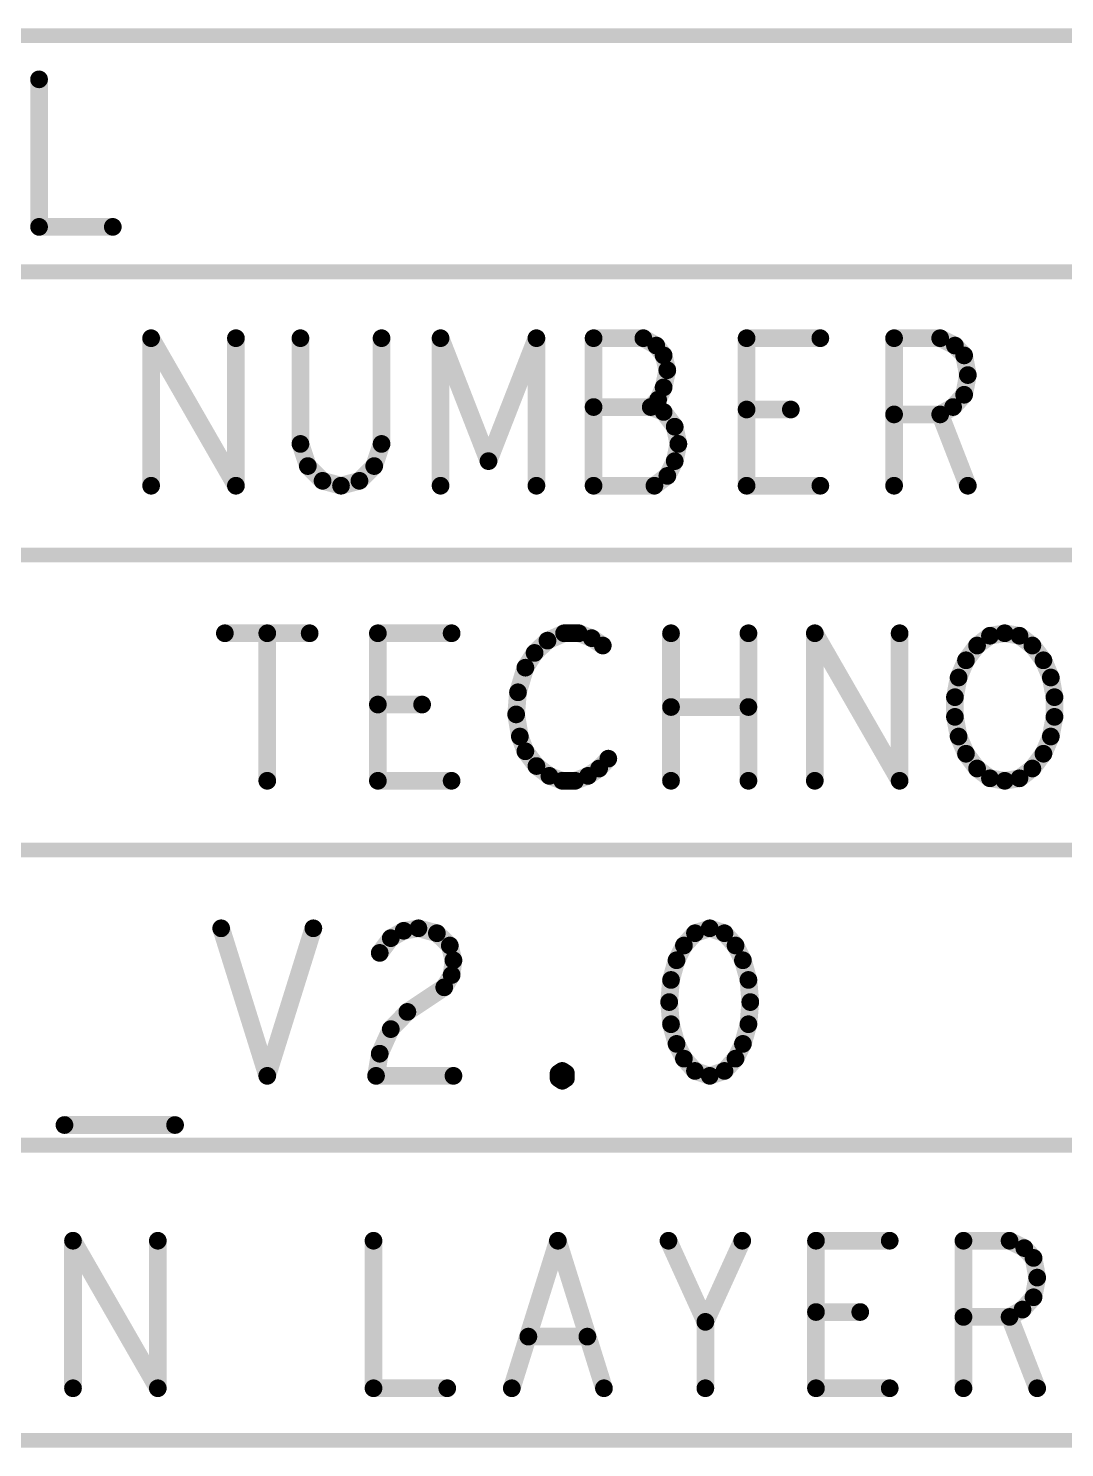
# Model space of a CAD drawing. Extents: x -14.2 to 19.9, y -5.2 to 16.9.
# Drawn here: x 2.895 to 3.598, y -2.005 to -1.043 of the extents above; entities that cross this region are included whole.
import ezdxf

# ---------------------------------------------------------------- set-up
doc = ezdxf.new("R2010")
doc.units = 0
doc.layers.get('0').update_dxf_attribs({"linetype": 'CONTINUOUS'})
doc.layers.add('FAB', color=2, linetype='CONTINUOUS')

# ---------------------------------------------------------------- blocks, each defined once
blk = doc.blocks.new('ROUND_3')
at = {"const_width": 0.006}
blk.add_lwpolyline([(-0.003, 0, 1), (0.003, 0, 1)], format="xyb", close=True, dxfattribs=at)

msp = doc.modelspace()

# ---------------------------------------------------------------- linework, layer by layer
at = {"layer": 'FAB'}
for points, const_width in [([(0.57442, -1.04846), (4.72942, -1.04846)], 0.01), ([(2.9022, -1.078), (2.9022, -1.178)], 0.012), ([(2.9022, -1.178), (2.9522, -1.178)], 0.012), ([(0.57442, -1.20846), (4.72942, -1.20846)], 0.01), ([(2.97817, -1.35346), (2.97817, -1.25346)], 0.012), ([(2.97817, -1.25346), (3.03567, -1.35346)], 0.012), ([(3.03567, -1.35346), (3.03567, -1.25346)], 0.012), ([(3.07942, -1.25346), (3.07942, -1.32513)], 0.012), ([(3.13442, -1.32513), (3.13442, -1.25346)], 0.012), ([(3.17442, -1.35346), (3.17442, -1.25346)], 0.012), ([(3.17442, -1.25346), (3.20692, -1.33679)], 0.012), ([(3.20692, -1.33679), (3.23942, -1.25346)], 0.012), ([(3.23942, -1.25346), (3.23942, -1.35346)], 0.012), ([(3.31192, -1.25346), (3.27817, -1.25346)], 0.012), ([(3.27817, -1.25346), (3.27817, -1.35346)], 0.012), ([(3.32067, -1.25846), (3.31192, -1.25346)], 0.012), ([(3.38192, -1.35346), (3.38192, -1.25346)], 0.012), ([(3.38192, -1.25346), (3.43192, -1.25346)], 0.012), ([(3.48192, -1.35346), (3.48192, -1.25346)], 0.012), ([(3.48192, -1.25346), (3.51317, -1.25346)], 0.012), ([(3.51317, -1.25346), (3.52317, -1.25846)], 0.012), ([(3.32567, -1.26513), (3.32067, -1.25846)], 0.012), ([(3.32817, -1.27513), (3.32567, -1.26513)], 0.012), ([(3.52317, -1.25846), (3.52942, -1.26513)], 0.012), ([(3.52942, -1.26513), (3.53192, -1.27846)], 0.012), ([(3.32567, -1.2868), (3.32817, -1.27513)], 0.012), ([(3.53192, -1.27846), (3.52942, -1.29179)], 0.012), ([(3.32192, -1.29513), (3.32567, -1.2868)], 0.012), ([(3.52942, -1.29179), (3.52192, -1.30013)], 0.012), ([(3.31692, -1.30013), (3.27817, -1.30013)], 0.012), ([(3.31692, -1.30013), (3.32192, -1.29513)], 0.012), ([(3.32567, -1.30346), (3.31692, -1.30013)], 0.012), ([(3.33317, -1.31346), (3.32567, -1.30346)], 0.012), ([(3.41192, -1.30179), (3.38192, -1.30179)], 0.012), ([(3.52192, -1.30013), (3.51317, -1.30513)], 0.012), ([(3.33567, -1.32513), (3.33317, -1.31346)], 0.012), ([(3.51317, -1.30513), (3.48192, -1.30513)], 0.012), ([(3.51317, -1.30513), (3.53192, -1.35346)], 0.012), ([(3.07942, -1.32513), (3.08442, -1.34013)], 0.012), ([(3.12942, -1.34013), (3.13442, -1.32513)], 0.012), ([(3.33317, -1.33679), (3.33567, -1.32513)], 0.012), ([(3.08442, -1.34013), (3.09442, -1.35013)], 0.012), ([(3.11942, -1.35013), (3.12942, -1.34013)], 0.012), ([(3.32817, -1.34679), (3.33317, -1.33679)], 0.012), ([(3.09442, -1.35013), (3.10692, -1.35346)], 0.012), ([(3.10692, -1.35346), (3.11942, -1.35013)], 0.012), ([(3.31942, -1.35346), (3.32817, -1.34679)], 0.012), ([(3.27817, -1.35346), (3.31942, -1.35346)], 0.012), ([(3.43192, -1.35346), (3.38192, -1.35346)], 0.012), ([(0.57442, -1.40046), (4.72942, -1.40046)], 0.01), ([(3.02817, -1.45346), (3.08567, -1.45346)], 0.012), ([(3.05692, -1.45346), (3.05692, -1.55346)], 0.012), ([(3.13192, -1.55346), (3.13192, -1.45346)], 0.012), ([(3.13192, -1.45346), (3.18192, -1.45346)], 0.012), ([(3.24692, -1.45846), (3.23817, -1.46679)], 0.012), ([(3.25817, -1.45346), (3.24692, -1.45846)], 0.012), ([(3.26817, -1.45346), (3.25817, -1.45346)], 0.012), ([(3.27692, -1.45679), (3.26817, -1.45346)], 0.012), ([(3.28442, -1.46179), (3.27692, -1.45679)], 0.012), ([(3.33067, -1.55346), (3.33067, -1.45346)], 0.012), ([(3.38317, -1.45346), (3.38317, -1.55346)], 0.012), ([(3.42817, -1.55346), (3.42817, -1.45346)], 0.012), ([(3.42817, -1.45346), (3.48567, -1.55346)], 0.012), ([(3.48567, -1.55346), (3.48567, -1.45346)], 0.012), ([(3.53817, -1.46179), (3.54692, -1.45513)], 0.012), ([(3.54692, -1.45513), (3.55692, -1.45346)], 0.012), ([(3.55692, -1.45346), (3.56692, -1.45513)], 0.012), ([(3.56692, -1.45513), (3.57567, -1.46179)], 0.012), ([(3.23817, -1.46679), (3.23192, -1.47679)], 0.012), ([(3.53067, -1.47179), (3.53817, -1.46179)], 0.012), ([(3.57567, -1.46179), (3.58317, -1.47179)], 0.012), ([(3.23192, -1.47679), (3.22692, -1.49346)], 0.012), ([(3.52567, -1.48346), (3.53067, -1.47179)], 0.012), ([(3.58317, -1.47179), (3.58817, -1.48346)], 0.012), ([(3.52317, -1.49679), (3.52567, -1.48346)], 0.012), ([(3.58817, -1.48346), (3.59067, -1.49679)], 0.012), ([(3.22692, -1.49346), (3.22567, -1.50846)], 0.012), ([(3.52317, -1.51013), (3.52317, -1.49679)], 0.012), ([(3.59067, -1.49679), (3.59067, -1.51013)], 0.012), ([(3.16192, -1.50179), (3.13192, -1.50179)], 0.012), ([(3.38317, -1.50346), (3.33067, -1.50346)], 0.012), ([(3.22567, -1.50846), (3.22817, -1.52346)], 0.012), ([(3.52567, -1.52346), (3.52317, -1.51013)], 0.012), ([(3.59067, -1.51013), (3.58817, -1.52346)], 0.012), ([(3.22817, -1.52346), (3.23192, -1.53346)], 0.012), ([(3.53067, -1.53513), (3.52567, -1.52346)], 0.012), ([(3.58817, -1.52346), (3.58317, -1.53513)], 0.012), ([(3.23192, -1.53346), (3.23942, -1.54346)], 0.012), ([(3.53817, -1.54513), (3.53067, -1.53513)], 0.012), ([(3.58317, -1.53513), (3.57567, -1.54513)], 0.012), ([(3.23942, -1.54346), (3.24817, -1.55013)], 0.012), ([(3.27442, -1.55013), (3.28192, -1.54513)], 0.012), ([(3.28192, -1.54513), (3.28817, -1.53846)], 0.012), ([(3.54692, -1.55179), (3.53817, -1.54513)], 0.012), ([(3.57567, -1.54513), (3.56692, -1.55179)], 0.012), ([(3.18192, -1.55346), (3.13192, -1.55346)], 0.012), ([(3.24817, -1.55013), (3.25692, -1.55346)], 0.012), ([(3.25692, -1.55346), (3.26567, -1.55346)], 0.012), ([(3.26567, -1.55346), (3.27442, -1.55013)], 0.012), ([(3.55692, -1.55346), (3.54692, -1.55179)], 0.012), ([(3.56692, -1.55179), (3.55692, -1.55346)], 0.012), ([(0.57442, -1.60046), (4.72942, -1.60046)], 0.01), ([(3.02567, -1.65346), (3.05692, -1.75346)], 0.012), ([(3.05692, -1.75346), (3.08817, -1.65346)], 0.012), ([(3.13317, -1.67013), (3.14067, -1.66013)], 0.012), ([(3.14067, -1.66013), (3.14942, -1.65513)], 0.012), ([(3.14942, -1.65513), (3.15942, -1.65346)], 0.012), ([(3.15942, -1.65346), (3.17192, -1.65679)], 0.012), ([(3.17192, -1.65679), (3.18067, -1.66513)], 0.012), ([(3.34692, -1.65679), (3.33942, -1.66513)], 0.012), ([(3.35692, -1.65346), (3.34692, -1.65679)], 0.012), ([(3.36692, -1.65679), (3.35692, -1.65346)], 0.012), ([(3.37442, -1.66513), (3.36692, -1.65679)], 0.012), ([(3.18067, -1.66513), (3.18317, -1.67513)], 0.012), ([(3.33942, -1.66513), (3.33442, -1.67513)], 0.012), ([(3.37942, -1.67513), (3.37442, -1.66513)], 0.012), ([(3.18317, -1.67513), (3.18192, -1.68513)], 0.012), ([(3.33442, -1.67513), (3.33067, -1.68846)], 0.012), ([(3.38317, -1.68846), (3.37942, -1.67513)], 0.012), ([(3.18192, -1.68513), (3.17692, -1.69346)], 0.012), ([(3.33067, -1.68846), (3.32942, -1.70346)], 0.012), ([(3.38442, -1.70346), (3.38317, -1.68846)], 0.012), ([(3.17692, -1.69346), (3.15192, -1.71013)], 0.012), ([(3.32942, -1.70346), (3.33067, -1.71846)], 0.012), ([(3.38317, -1.71846), (3.38442, -1.70346)], 0.012), ([(3.15192, -1.71013), (3.14067, -1.72179)], 0.012), ([(3.14067, -1.72179), (3.13317, -1.73846)], 0.012), ([(3.33067, -1.71846), (3.33442, -1.73179)], 0.012), ([(3.37942, -1.73179), (3.38317, -1.71846)], 0.012), ([(3.33442, -1.73179), (3.33942, -1.7418)], 0.012), ([(3.37442, -1.7418), (3.37942, -1.73179)], 0.012), ([(3.13317, -1.73846), (3.13067, -1.75346)], 0.012), ([(3.33942, -1.7418), (3.34692, -1.75013)], 0.012), ([(3.36692, -1.75013), (3.37442, -1.7418)], 0.012), ([(3.13067, -1.75346), (3.18317, -1.75346)], 0.012), ([(3.25442, -1.75179), (3.25692, -1.75013)], 0.012), ([(3.25442, -1.75513), (3.25442, -1.75179)], 0.012), ([(3.25692, -1.75679), (3.25442, -1.75513)], 0.012), ([(3.25692, -1.75013), (3.25942, -1.75179)], 0.012), ([(3.25942, -1.75513), (3.25692, -1.75679)], 0.012), ([(3.25942, -1.75179), (3.25942, -1.75513)], 0.012), ([(3.34692, -1.75013), (3.35692, -1.75346)], 0.012), ([(3.35692, -1.75346), (3.36692, -1.75013)], 0.012), ([(2.91942, -1.78679), (2.99442, -1.78679)], 0.012), ([(0.57442, -1.80046), (4.72942, -1.80046)], 0.01), ([(2.92521, -1.96522), (2.92521, -1.86522)], 0.012), ([(2.92521, -1.86522), (2.98271, -1.96522)], 0.012), ([(2.98271, -1.96522), (2.98271, -1.86522)], 0.012), ([(3.12896, -1.86522), (3.12896, -1.96522)], 0.012), ([(3.22271, -1.96522), (3.25396, -1.86522)], 0.012), ([(3.25396, -1.86522), (3.28521, -1.96522)], 0.012), ([(3.35396, -1.92022), (3.32896, -1.86522)], 0.012), ([(3.37896, -1.86522), (3.35396, -1.92022)], 0.012), ([(3.42896, -1.96522), (3.42896, -1.86522)], 0.012), ([(3.42896, -1.86522), (3.47896, -1.86522)], 0.012), ([(3.52896, -1.96522), (3.52896, -1.86522)], 0.012), ([(3.52896, -1.86522), (3.56021, -1.86522)], 0.012), ([(3.56021, -1.86522), (3.57021, -1.87022)], 0.012), ([(3.57021, -1.87022), (3.57646, -1.87689)], 0.012), ([(3.57646, -1.87689), (3.57896, -1.89022)], 0.012), ([(3.57896, -1.89022), (3.57646, -1.90355)], 0.012), ([(3.57646, -1.90355), (3.56896, -1.91189)], 0.012), ([(3.35396, -1.96522), (3.35396, -1.92022)], 0.012), ([(3.45896, -1.91355), (3.42896, -1.91355)], 0.012), ([(3.56021, -1.91689), (3.52896, -1.91689)], 0.012), ([(3.56896, -1.91189), (3.56021, -1.91689)], 0.012), ([(3.56021, -1.91689), (3.57896, -1.96522)], 0.012), ([(3.27396, -1.93022), (3.23396, -1.93022)], 0.012), ([(3.12896, -1.96522), (3.17896, -1.96522)], 0.012), ([(3.47896, -1.96522), (3.42896, -1.96522)], 0.012), ([(0.57442, -2.00046), (4.72942, -2.00046)], 0.01)]:
    msp.add_lwpolyline(points, dxfattribs=dict(at, const_width=const_width))

# ---------------------------------------------------------------- block references
for p in [(2.9022, -1.078), (2.9022, -1.178), (2.9022, -1.178), (2.9522, -1.178), (2.97817, -1.25346), (2.97817, -1.25346), (3.03567, -1.25346), (3.07942, -1.25346), (3.13442, -1.25346), (3.17442, -1.25346), (3.17442, -1.25346), (3.23942, -1.25346), (3.23942, -1.25346), (3.27817, -1.25346), (3.27817, -1.25346), (3.31192, -1.25346), (3.31192, -1.25346), (3.38192, -1.25346), (3.38192, -1.25346), (3.43192, -1.25346), (3.48192, -1.25346), (3.48192, -1.25346), (3.51317, -1.25346), (3.51317, -1.25346), (3.32067, -1.25846), (3.32067, -1.25846), (3.32567, -1.26513), (3.32567, -1.26513), (3.52317, -1.25846), (3.52317, -1.25846), (3.52942, -1.26513), (3.52942, -1.26513), (3.32817, -1.27513), (3.32817, -1.27513), (3.53192, -1.27846), (3.53192, -1.27846), (3.32567, -1.2868), (3.32567, -1.2868), (3.52942, -1.29179), (3.52942, -1.29179), (3.27817, -1.30013), (3.31692, -1.30013), (3.31692, -1.30013), (3.31692, -1.30013), (3.32192, -1.29513), (3.32192, -1.29513), (3.32567, -1.30346), (3.32567, -1.30346), (3.38192, -1.30179), (3.41192, -1.30179), (3.52192, -1.30013), (3.52192, -1.30013), (3.33317, -1.31346), (3.33317, -1.31346), (3.48192, -1.30513), (3.51317, -1.30513), (3.51317, -1.30513), (3.51317, -1.30513), (3.07942, -1.32513), (3.07942, -1.32513), (3.13442, -1.32513), (3.13442, -1.32513), (3.33567, -1.32513), (3.33567, -1.32513), (3.08442, -1.34013), (3.08442, -1.34013), (3.12942, -1.34013), (3.12942, -1.34013), (3.20692, -1.33679), (3.20692, -1.33679), (3.33317, -1.33679), (3.33317, -1.33679), (3.09442, -1.35013), (3.09442, -1.35013), (3.11942, -1.35013), (3.11942, -1.35013), (3.32817, -1.34679), (3.32817, -1.34679), (2.97817, -1.35346), (3.03567, -1.35346), (3.03567, -1.35346), (3.10692, -1.35346), (3.10692, -1.35346), (3.17442, -1.35346), (3.23942, -1.35346), (3.27817, -1.35346), (3.27817, -1.35346), (3.31942, -1.35346), (3.31942, -1.35346), (3.38192, -1.35346), (3.38192, -1.35346), (3.43192, -1.35346), (3.48192, -1.35346), (3.53192, -1.35346), (3.02817, -1.45346), (3.05692, -1.45346), (3.08567, -1.45346), (3.13192, -1.45346), (3.13192, -1.45346), (3.18192, -1.45346), (3.24692, -1.45846), (3.24692, -1.45846), (3.25817, -1.45346), (3.25817, -1.45346), (3.26817, -1.45346), (3.26817, -1.45346), (3.27692, -1.45679), (3.27692, -1.45679), (3.33067, -1.45346), (3.38317, -1.45346), (3.42817, -1.45346), (3.42817, -1.45346), (3.48567, -1.45346), (3.54692, -1.45513), (3.54692, -1.45513), (3.55692, -1.45346), (3.55692, -1.45346), (3.56692, -1.45513), (3.56692, -1.45513), (3.23817, -1.46679), (3.23817, -1.46679), (3.28442, -1.46179), (3.53817, -1.46179), (3.53817, -1.46179), (3.57567, -1.46179), (3.57567, -1.46179), (3.23192, -1.47679), (3.23192, -1.47679), (3.53067, -1.47179), (3.53067, -1.47179), (3.58317, -1.47179), (3.58317, -1.47179), (3.52567, -1.48346), (3.52567, -1.48346), (3.58817, -1.48346), (3.58817, -1.48346), (3.22692, -1.49346), (3.22692, -1.49346), (3.52317, -1.49679), (3.52317, -1.49679), (3.59067, -1.49679), (3.59067, -1.49679), (3.13192, -1.50179), (3.16192, -1.50179), (3.33067, -1.50346), (3.38317, -1.50346), (3.22567, -1.50846), (3.22567, -1.50846), (3.52317, -1.51013), (3.52317, -1.51013), (3.59067, -1.51013), (3.59067, -1.51013), (3.22817, -1.52346), (3.22817, -1.52346), (3.52567, -1.52346), (3.52567, -1.52346), (3.58817, -1.52346), (3.58817, -1.52346), (3.23192, -1.53346), (3.23192, -1.53346), (3.53067, -1.53513), (3.53067, -1.53513), (3.58317, -1.53513), (3.58317, -1.53513), (3.23942, -1.54346), (3.23942, -1.54346), (3.28192, -1.54513), (3.28192, -1.54513), (3.28817, -1.53846), (3.53817, -1.54513), (3.53817, -1.54513), (3.57567, -1.54513), (3.57567, -1.54513), (3.05692, -1.55346), (3.13192, -1.55346), (3.13192, -1.55346), (3.18192, -1.55346), (3.24817, -1.55013), (3.24817, -1.55013), (3.25692, -1.55346), (3.25692, -1.55346), (3.26567, -1.55346), (3.26567, -1.55346), (3.27442, -1.55013), (3.27442, -1.55013), (3.33067, -1.55346), (3.38317, -1.55346), (3.42817, -1.55346), (3.48567, -1.55346), (3.48567, -1.55346), (3.54692, -1.55179), (3.54692, -1.55179), (3.55692, -1.55346), (3.55692, -1.55346), (3.56692, -1.55179), (3.56692, -1.55179), (3.02567, -1.65346), (3.08817, -1.65346), (3.14067, -1.66013), (3.14067, -1.66013), (3.14942, -1.65513), (3.14942, -1.65513), (3.15942, -1.65346), (3.15942, -1.65346), (3.17192, -1.65679), (3.17192, -1.65679), (3.34692, -1.65679), (3.34692, -1.65679), (3.35692, -1.65346), (3.35692, -1.65346), (3.36692, -1.65679), (3.36692, -1.65679), (3.13317, -1.67013), (3.18067, -1.66513), (3.18067, -1.66513), (3.33942, -1.66513), (3.33942, -1.66513), (3.37442, -1.66513), (3.37442, -1.66513), (3.18317, -1.67513), (3.18317, -1.67513), (3.33442, -1.67513), (3.33442, -1.67513), (3.37942, -1.67513), (3.37942, -1.67513), (3.18192, -1.68513), (3.18192, -1.68513), (3.33067, -1.68846), (3.33067, -1.68846), (3.38317, -1.68846), (3.38317, -1.68846), (3.17692, -1.69346), (3.17692, -1.69346), (3.32942, -1.70346), (3.32942, -1.70346), (3.38442, -1.70346), (3.38442, -1.70346), (3.15192, -1.71013), (3.15192, -1.71013), (3.14067, -1.72179), (3.14067, -1.72179), (3.33067, -1.71846), (3.33067, -1.71846), (3.38317, -1.71846), (3.38317, -1.71846), (3.33442, -1.73179), (3.33442, -1.73179), (3.37942, -1.73179), (3.37942, -1.73179), (3.13317, -1.73846), (3.13317, -1.73846), (3.33942, -1.7418), (3.33942, -1.7418), (3.37442, -1.7418), (3.37442, -1.7418), (3.05692, -1.75346), (3.05692, -1.75346), (3.13067, -1.75346), (3.13067, -1.75346), (3.18317, -1.75346), (3.25442, -1.75179), (3.25442, -1.75179), (3.25442, -1.75513), (3.25442, -1.75513), (3.25692, -1.75013), (3.25692, -1.75013), (3.25692, -1.75679), (3.25692, -1.75679), (3.25942, -1.75179), (3.25942, -1.75179), (3.25942, -1.75513), (3.25942, -1.75513), (3.34692, -1.75013), (3.34692, -1.75013), (3.35692, -1.75346), (3.35692, -1.75346), (3.36692, -1.75013), (3.36692, -1.75013), (2.91942, -1.78679), (2.99442, -1.78679), (2.92521, -1.86522), (2.92521, -1.86522), (2.98271, -1.86522), (3.12896, -1.86522), (3.25396, -1.86522), (3.25396, -1.86522), (3.32896, -1.86522), (3.37896, -1.86522), (3.42896, -1.86522), (3.42896, -1.86522), (3.47896, -1.86522), (3.52896, -1.86522), (3.52896, -1.86522), (3.56021, -1.86522), (3.56021, -1.86522), (3.57021, -1.87022), (3.57021, -1.87022), (3.57646, -1.87689), (3.57646, -1.87689), (3.57896, -1.89022), (3.57896, -1.89022), (3.57646, -1.90355), (3.57646, -1.90355), (3.35396, -1.92022), (3.35396, -1.92022), (3.35396, -1.92022), (3.42896, -1.91355), (3.45896, -1.91355), (3.52896, -1.91689), (3.56021, -1.91689), (3.56021, -1.91689), (3.56021, -1.91689), (3.56896, -1.91189), (3.56896, -1.91189), (3.23396, -1.93022), (3.27396, -1.93022), (2.92521, -1.96522), (2.98271, -1.96522), (2.98271, -1.96522), (3.12896, -1.96522), (3.12896, -1.96522), (3.17896, -1.96522), (3.22271, -1.96522), (3.28521, -1.96522), (3.35396, -1.96522), (3.42896, -1.96522), (3.42896, -1.96522), (3.47896, -1.96522), (3.52896, -1.96522), (3.57896, -1.96522)]:
    msp.add_blockref('ROUND_3', p, dxfattribs=at)

doc.saveas('drawing.dxf')
